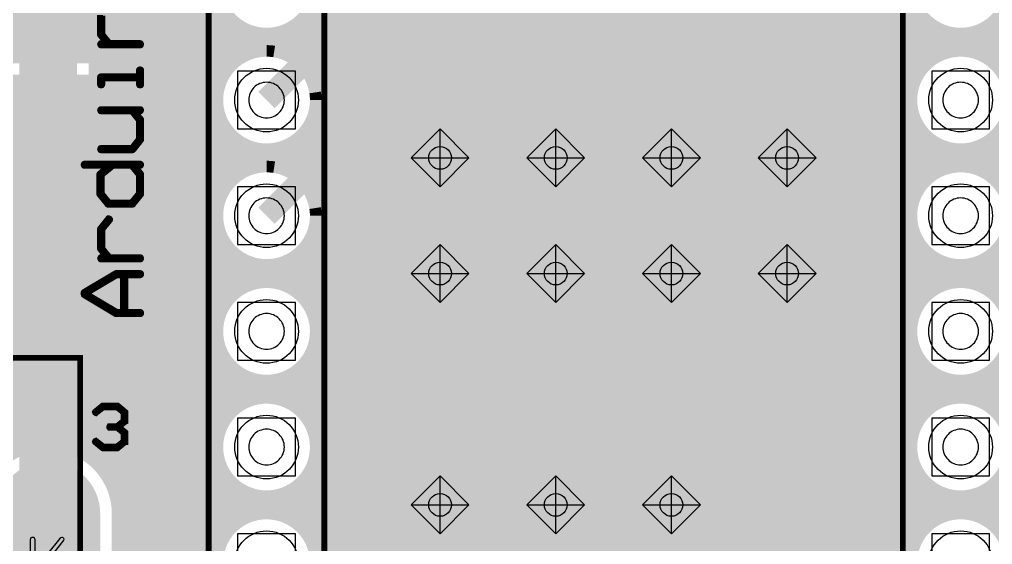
# Model space of a CAD drawing. Extents: x -5 to 108, y -42 to 54.
# Drawn here: x 8.54 to 29.91, y 14.37 to 25.9 of the extents above; entities that cross this region are included whole.
import ezdxf

# ---------------------------------------------------------------- set-up
doc = ezdxf.new("R2010")
doc.units = 0
doc.layers.get('0').update_dxf_attribs({"linetype": 'CONTINUOUS'})
for name, color, linetype in [('CMASK_GDO', 7, 'CONTINUOUS'), ('CSILK_GDO', 6, 'CONTINUOUS'), ('DRILL_GDO', 1, 'CONTINUOUS'), ('LAYER1_GDO', 4, 'CONTINUOUS'), ('LAYER2_GDO', 3, 'CONTINUOUS'), ('SMASK_GDO', 5, 'CONTINUOUS')]:
    doc.layers.add(name, color=color, linetype=linetype)

# ---------------------------------------------------------------- blocks, each defined once
blk = doc.blocks.new('OBLONG_3')
at = {"const_width": 2.286}
blk.add_lwpolyline([(0, 1.0795), (0, -1.0795)], dxfattribs=at)
at = {"const_width": 1.143}
for points in [[(-0.5715, 1.0795, 1), (0.5715, 1.0795, 1)], [(-0.5715, -1.0795, 1), (0.5715, -1.0795, 1)]]:
    blk.add_lwpolyline(points, format="xyb", close=True, dxfattribs=at)
blk = doc.blocks.new('ROUND_5')
blk.add_circle((0, 0), 0.699)
blk = doc.blocks.new('ROUND_15')
blk.add_circle((0, 0), 0.25)

msp = doc.modelspace()

# ---------------------------------------------------------------- linework, layer by layer
at = {"layer": 'CSILK_GDO', "const_width": 0.127}
for points in [[(12.7, 2.54), (30.48, 2.54), (30.48, 45.72), (12.7, 45.72), (12.7, 2.54)], [(12.7, 5.08), (15.24, 5.08), (15.24, 43.18), (12.7, 43.18), (12.7, 5.08)], [(27.94, 5.08), (30.48, 5.08), (30.48, 43.18), (27.94, 43.18), (27.94, 5.08)], [(10.3124, 25.9969), (10.3124, 25.56764), (10.31494, 25.56256), (10.31494, 25.56002), (10.31748, 25.55494), (10.45464, 25.38222), (10.3378, 25.38222), (10.32764, 25.37968), (10.32256, 25.3746), (10.31748, 25.36444), (10.31494, 25.35428), (10.31748, 25.34666), (10.32256, 25.3365), (10.32764, 25.33142), (10.3378, 25.32888), (11.19378, 25.32888), (11.20394, 25.33142), (11.20902, 25.3365), (11.2141, 25.34666), (11.21664, 25.35428), (11.2141, 25.36444), (11.20902, 25.3746), (11.20394, 25.37968), (11.19378, 25.38222), (10.52068, 25.38222), (10.3632, 25.5778), (10.3632, 25.98674)], [(11.21918, 24.78532), (11.21664, 24.79548), (11.21156, 24.80056), (11.19378, 24.80564), (11.176, 24.80056), (11.17092, 24.79548), (11.16838, 24.78532), (11.16838, 24.65324), (10.3378, 24.65324), (10.32764, 24.6507), (10.32256, 24.64562), (10.31494, 24.638), (10.3124, 24.62784), (10.3124, 24.47036), (10.31494, 24.46274), (10.32002, 24.45512), (10.33018, 24.45258), (10.3378, 24.45004), (10.34796, 24.45258), (10.35558, 24.45512), (10.36066, 24.46274), (10.3632, 24.47036), (10.3632, 24.60498), (11.16838, 24.60498), (11.16838, 24.47036), (11.17092, 24.46274), (11.176, 24.45512), (11.18616, 24.45258), (11.19378, 24.45004), (11.20394, 24.45258), (11.21156, 24.45512), (11.21664, 24.46274), (11.21918, 24.47036), (11.21918, 24.78532)], [(11.0236, 23.0251), (11.03376, 23.02764), (11.03884, 23.03018), (11.04392, 23.03526), (11.2141, 23.25116), (11.21664, 23.25878), (11.21918, 23.26386), (11.21918, 23.69312), (11.21918, 23.6982), (11.21664, 23.70074), (11.21664, 23.70328), (11.2141, 23.70836), (11.07694, 23.88108), (11.19378, 23.88108), (11.20394, 23.88362), (11.20902, 23.8887), (11.2141, 23.89886), (11.21664, 23.90648), (11.2141, 23.91664), (11.20902, 23.92426), (11.20394, 23.92934), (11.19378, 23.93188), (10.3378, 23.93188), (10.32764, 23.92934), (10.32256, 23.92426), (10.31748, 23.91664), (10.31494, 23.90648), (10.31748, 23.89886), (10.32256, 23.8887), (10.32764, 23.88362), (10.3378, 23.88108), (11.0109, 23.88108), (11.16838, 23.68296), (11.16838, 23.27402), (11.0109, 23.07844), (10.3378, 23.07844), (10.32764, 23.0759), (10.32256, 23.07082), (10.31748, 23.06066), (10.31494, 23.0505), (10.31748, 23.04288), (10.32256, 23.03272), (10.32764, 23.02764), (10.3378, 23.0251), (11.0236, 23.0251)], [(11.2141, 22.05482), (11.21664, 22.06244), (11.21918, 22.06752), (11.21918, 22.49678), (11.21664, 22.5044), (11.21664, 22.50694), (11.2141, 22.51202), (11.07186, 22.68474), (11.19378, 22.68474), (11.20394, 22.68728), (11.20902, 22.69236), (11.2141, 22.70252), (11.2141, 22.71014), (11.2141, 22.7203), (11.20902, 22.72792), (11.20394, 22.733), (11.19378, 22.73554), (10.58164, 22.73554), (10.5791, 22.73554), (9.97458, 22.73554), (9.96442, 22.733), (9.95934, 22.72792), (9.95426, 22.7203), (9.95172, 22.71014), (9.95426, 22.70252), (9.95934, 22.69236), (9.96442, 22.68728), (9.97458, 22.68474), (10.51052, 22.68474), (10.30732, 22.5171), (10.30224, 22.51202), (10.2997, 22.5044), (10.29716, 22.49932), (10.29716, 22.49678), (10.29716, 22.06752), (10.2997, 22.06244), (10.2997, 22.0599), (10.30224, 22.05482), (10.4775, 21.83892), (10.48004, 21.83384), (10.48512, 21.8313), (10.49782, 21.82876), (11.01852, 21.82876), (11.03122, 21.8313), (11.0363, 21.83384), (11.03884, 21.83892), (11.2141, 22.05482)], [(10.51052, 21.8821), (10.3505, 22.07768), (10.3505, 22.48408), (10.59688, 22.68474), (11.00582, 22.68474), (11.16584, 22.48662), (11.16584, 22.07768), (11.00582, 21.8821), (10.51052, 21.8821)], [(11.19378, 20.62734), (11.20394, 20.62988), (11.20902, 20.63496), (11.2141, 20.64512), (11.21664, 20.65274), (11.2141, 20.6629), (11.20902, 20.67306), (11.20394, 20.67814), (11.19378, 20.68068), (10.52068, 20.68068), (10.3632, 20.87626), (10.3632, 21.2852), (10.53084, 21.49348), (10.53338, 21.5011), (10.53338, 21.51126), (10.5283, 21.51888), (10.52322, 21.5265), (10.51306, 21.53158), (10.50544, 21.53158), (10.49528, 21.53158), (10.48766, 21.52396), (10.31748, 21.3106), (10.31494, 21.30044), (10.3124, 21.29536), (10.3124, 20.8661), (10.31494, 20.86102), (10.31494, 20.85848), (10.31748, 20.8534), (10.45464, 20.68068), (10.3378, 20.68068), (10.32764, 20.67814), (10.32256, 20.67306), (10.31748, 20.6629), (10.31494, 20.65274), (10.31748, 20.64512), (10.32256, 20.63496), (10.32764, 20.62988), (10.3378, 20.62734), (10.50544, 20.62734), (10.50798, 20.62734), (10.51306, 20.62734), (11.19378, 20.62734)], [(10.6807, 19.47926), (10.81786, 19.47926), (10.81786, 20.2819), (10.6807, 20.2819), (10.00506, 19.88058), (10.6807, 19.47926)], [(9.95172, 19.86788), (9.95172, 19.89836), (9.95426, 19.90598), (9.96188, 19.91614), (9.96442, 19.91868), (10.65784, 20.33016), (10.66546, 20.3327), (10.668, 20.3327), (10.67308, 20.3327), (11.19378, 20.3327), (11.20394, 20.33016), (11.21156, 20.32508), (11.21664, 20.31492), (11.21664, 20.3073), (11.21664, 20.29714), (11.21156, 20.28952), (11.20394, 20.28444), (11.19378, 20.2819), (10.8712, 20.2819), (10.8712, 19.47926), (11.19378, 19.47926), (11.20394, 19.47672), (11.21156, 19.47164), (11.21664, 19.46148), (11.21664, 19.45132), (11.21664, 19.44116), (11.21156, 19.43354), (11.20394, 19.42846), (11.19378, 19.42592), (10.67308, 19.42592), (10.668, 19.42592), (10.66546, 19.42592), (10.65784, 19.42846), (9.96442, 19.84502), (9.9568, 19.8501), (9.95426, 19.86026), (9.95172, 19.86788)], [(-4.52374, 9.46912), (9.87552, 9.46912), (9.87552, 18.47088), (-4.52374, 18.47088), (-4.52374, 9.46912), (-1.02616, 9.46912), (-1.02616, 18.47088), (-4.52374, 18.47088), (-4.52374, 9.46912)], [(10.36574, 16.4846), (10.20572, 16.61668), (10.20318, 16.61922), (10.20064, 16.62684), (10.20572, 16.637), (10.21588, 16.64716), (10.2235, 16.6497), (10.22858, 16.64462), (10.38352, 16.5227), (10.68578, 16.5227), (10.8331, 16.63954), (10.8331, 16.81226), (10.68832, 16.93418), (10.53084, 16.93418), (10.52322, 16.93418), (10.52068, 16.93926), (10.5156, 16.94434), (10.5156, 16.95196), (10.5156, 16.95704), (10.52068, 16.96466), (10.52322, 16.96974), (10.53084, 16.96974), (10.68832, 16.96974), (10.8331, 17.08912), (10.8331, 17.26438), (10.68578, 17.38122), (10.38352, 17.38122), (10.22858, 17.2593), (10.2235, 17.25422), (10.21588, 17.25676), (10.20572, 17.26438), (10.20064, 17.27708), (10.20318, 17.28216), (10.20572, 17.28724), (10.36574, 17.41932), (10.37082, 17.41932), (10.3759, 17.42186), (10.6934, 17.42186), (10.69594, 17.41932), (10.69848, 17.41932), (10.70356, 17.41932), (10.86104, 17.28724), (10.86612, 17.2847), (10.86866, 17.28216), (10.86866, 17.27454), (10.86866, 17.0815), (10.86866, 17.07896), (10.86866, 17.07134), (10.86866, 17.06626), (10.86358, 17.06372), (10.72388, 16.95196), (10.86358, 16.8402), (10.86612, 16.83512), (10.86866, 16.83258), (10.86866, 16.82496), (10.86866, 16.82242), (10.86866, 16.62938), (10.86866, 16.62176), (10.86866, 16.61668), (10.86358, 16.61668), (10.70356, 16.4846), (10.70102, 16.4846), (10.69848, 16.4846), (10.69594, 16.48206), (10.6934, 16.48206), (10.3759, 16.48206), (10.37082, 16.4846), (10.36574, 16.4846)]]:
    msp.add_lwpolyline(points, dxfattribs=at)
at = {"layer": 'DRILL_GDO'}
for points in [[(13.335, 23.495), (14.605, 23.495), (14.605, 24.765), (13.335, 24.765), (13.335, 23.495)], [(28.575, 23.495), (29.845, 23.495), (29.845, 24.765), (28.575, 24.765), (28.575, 23.495)], [(17.78, 22.225), (18.415, 22.86), (17.78, 23.495), (17.145, 22.86), (17.78, 22.225)], [(17.78, 22.225), (17.78, 23.495)], [(20.32, 22.225), (20.955, 22.86), (20.32, 23.495), (19.685, 22.86), (20.32, 22.225)], [(20.32, 22.225), (20.32, 23.495)], [(22.86, 22.225), (23.495, 22.86), (22.86, 23.495), (22.225, 22.86), (22.86, 22.225)], [(22.86, 22.225), (22.86, 23.495)], [(25.4, 22.225), (26.035, 22.86), (25.4, 23.495), (24.765, 22.86), (25.4, 22.225)], [(25.4, 22.225), (25.4, 23.495)], [(17.145, 22.86), (18.415, 22.86)], [(19.685, 22.86), (20.955, 22.86)], [(22.225, 22.86), (23.495, 22.86)], [(24.765, 22.86), (26.035, 22.86)], [(13.335, 20.955), (14.605, 20.955), (14.605, 22.225), (13.335, 22.225), (13.335, 20.955)], [(28.575, 20.955), (29.845, 20.955), (29.845, 22.225), (28.575, 22.225), (28.575, 20.955)], [(17.78, 19.685), (18.415, 20.32), (17.78, 20.955), (17.145, 20.32), (17.78, 19.685)], [(17.78, 19.685), (17.78, 20.955)], [(20.32, 19.685), (20.955, 20.32), (20.32, 20.955), (19.685, 20.32), (20.32, 19.685)], [(20.32, 19.685), (20.32, 20.955)], [(22.86, 19.685), (23.495, 20.32), (22.86, 20.955), (22.225, 20.32), (22.86, 19.685)], [(22.86, 19.685), (22.86, 20.955)], [(25.4, 19.685), (26.035, 20.32), (25.4, 20.955), (24.765, 20.32), (25.4, 19.685)], [(25.4, 19.685), (25.4, 20.955)], [(17.145, 20.32), (18.415, 20.32)], [(19.685, 20.32), (20.955, 20.32)], [(22.225, 20.32), (23.495, 20.32)], [(24.765, 20.32), (26.035, 20.32)], [(13.335, 18.415), (14.605, 18.415), (14.605, 19.685), (13.335, 19.685), (13.335, 18.415)], [(28.575, 18.415), (29.845, 18.415), (29.845, 19.685), (28.575, 19.685), (28.575, 18.415)], [(13.335, 15.875), (14.605, 15.875), (14.605, 17.145), (13.335, 17.145), (13.335, 15.875)], [(28.575, 15.875), (29.845, 15.875), (29.845, 17.145), (28.575, 17.145), (28.575, 15.875)], [(17.78, 14.605), (18.415, 15.24), (17.78, 15.875), (17.145, 15.24), (17.78, 14.605)], [(17.78, 14.605), (17.78, 15.875)], [(20.32, 14.605), (20.955, 15.24), (20.32, 15.875), (19.685, 15.24), (20.32, 14.605)], [(20.32, 14.605), (20.32, 15.875)], [(22.86, 14.605), (23.495, 15.24), (22.86, 15.875), (22.225, 15.24), (22.86, 14.605)], [(22.86, 14.605), (22.86, 15.875)], [(17.145, 15.24), (18.415, 15.24)], [(19.685, 15.24), (20.955, 15.24)], [(22.225, 15.24), (23.495, 15.24)], [(13.335, 13.335), (14.605, 13.335), (14.605, 14.605), (13.335, 14.605), (13.335, 13.335)], [(28.575, 13.335), (29.845, 13.335), (29.845, 14.605), (28.575, 14.605), (28.575, 13.335)], [(9.15416, 13.99794), (9.50722, 14.44244), (9.51992, 14.46276), (9.525, 14.48562), (9.51992, 14.50086), (9.50722, 14.51356), (9.48944, 14.52372), (9.47166, 14.52372), (9.45134, 14.5161), (9.43356, 14.49832), (8.89, 13.82522), (8.89, 14.47292), (8.88492, 14.49324), (8.87222, 14.51102), (8.85444, 14.52118), (8.83666, 14.52372), (8.8138, 14.52118), (8.79602, 14.51356), (8.78586, 14.49578), (8.78078, 14.47292)], [(8.78078, 14.47292), (8.78078, 13.22578)]]:
    msp.add_lwpolyline(points, dxfattribs=at)
for points in [[(13.97, 24.52116, 0.4142136), (13.57884, 24.13)], [(14.36116, 24.13, 0.4142136), (13.97, 24.52116)], [(29.21, 24.52116, 0.4142136), (28.81884, 24.13)], [(29.60116, 24.13, 0.4142136), (29.21, 24.52116)], [(13.57884, 24.13, 0.4142136), (13.97, 23.73884)], [(13.97, 23.73884, 0.4142136), (14.36116, 24.13)], [(28.81884, 24.13, 0.4142136), (29.21, 23.73884)], [(29.21, 23.73884, 0.4142136), (29.60116, 24.13)], [(13.97, 21.98116, 0.4142136), (13.57884, 21.59)], [(14.36116, 21.59, 0.4142136), (13.97, 21.98116)], [(29.21, 21.98116, 0.4142136), (28.81884, 21.59)], [(29.60116, 21.59, 0.4142136), (29.21, 21.98116)], [(13.57884, 21.59, 0.4142136), (13.97, 21.19884)], [(13.97, 21.19884, 0.4142136), (14.36116, 21.59)], [(28.81884, 21.59, 0.4142136), (29.21, 21.19884)], [(29.21, 21.19884, 0.4142136), (29.60116, 21.59)], [(13.97, 19.44116, 0.4142136), (13.57884, 19.05)], [(14.36116, 19.05, 0.4142136), (13.97, 19.44116)], [(29.21, 19.44116, 0.4142136), (28.81884, 19.05)], [(29.60116, 19.05, 0.4142136), (29.21, 19.44116)], [(13.57884, 19.05, 0.4142136), (13.97, 18.65884)], [(13.97, 18.65884, 0.4142136), (14.36116, 19.05)], [(28.81884, 19.05, 0.4142136), (29.21, 18.65884)], [(29.21, 18.65884, 0.4142136), (29.60116, 19.05)], [(13.97, 16.90116, 0.4142136), (13.57884, 16.51)], [(14.36116, 16.51, 0.4142136), (13.97, 16.90116)], [(29.21, 16.90116, 0.4142136), (28.81884, 16.51)], [(29.60116, 16.51, 0.4142136), (29.21, 16.90116)], [(13.57884, 16.51, 0.4142136), (13.97, 16.11884)], [(13.97, 16.11884, 0.4142136), (14.36116, 16.51)], [(28.81884, 16.51, 0.4142136), (29.21, 16.11884)], [(29.21, 16.11884, 0.4142136), (29.60116, 16.51)]]:
    msp.add_lwpolyline(points, format="xyb", dxfattribs=at)
at = {"layer": 'LAYER1_GDO'}
for points, const_width in [([(14.19352, 25.18664), (27.94762, 38.94074)], 0.254), ([(28.04668, 38.71722), (14.43482, 25.10282)], 0.254), ([(14.63548, 24.9809), (28.17876, 38.52418)], 0.254), ([(28.33878, 38.36162), (14.79804, 24.82088)], 0.254), ([(14.92758, 24.62784), (28.52674, 38.22446)], 0.254), ([(28.74518, 38.12032), (15.01648, 24.39162)], 0.254), ([(15.0495, 24.10206), (28.22956, 37.28212)], 0.254), ([(28.1305, 36.86048), (14.95044, 23.68042)], 0.254), ([(14.23162, 22.63648), (28.16352, 36.56838)], 0.254), ([(28.25242, 36.3347), (14.4653, 22.54758)], 0.254), ([(14.66088, 22.42058), (28.37942, 36.13912)], 0.254), ([(28.54452, 35.9791), (14.8209, 22.25548)], 0.254), ([(14.94282, 22.05482), (28.74518, 35.85718)], 0.254), ([(28.98394, 35.77336), (15.02664, 21.81606)], 0.254), ([(15.04696, 21.51126), (28.19654, 34.66338)], 0.254), ([(28.1305, 34.27222), (14.89964, 21.0439)], 0.254), ([(14.26718, 20.08632), (28.17368, 33.99282)], 0.254), ([(28.26766, 33.76422), (14.49578, 19.99234)], 0.254), ([(14.68628, 19.85772), (28.40228, 33.57372)], 0.254), ([(28.56992, 33.42132), (14.83868, 19.69008)], 0.254), ([(14.95806, 19.48434), (28.77566, 33.30194)], 0.254), ([(29.02458, 33.22574), (15.03426, 19.23542)], 0.254), ([(15.04188, 18.92046), (28.17368, 32.05226)], 0.254), ([(28.13304, 31.68904), (14.77772, 18.33372)], 0.254), ([(36.40328, 31.55442), (29.85008, 24.99868)], 0.254), ([(15.06728, 18.29816), (28.18384, 31.41726)], 0.254), ([(28.28544, 31.19374), (15.38986, 18.29816)], 0.254), ([(30.01772, 24.84628), (36.449, 31.27756)], 0.254), ([(15.71244, 18.29816), (28.42514, 31.01086)], 0.254), ([(28.59786, 30.861), (16.03756, 18.29816)], 0.254), ([(16.36014, 18.29816), (28.80868, 30.74924)], 0.254), ([(29.06522, 30.68066), (16.68272, 18.29816)], 0.254), ([(34.8742, 30.6705), (29.39542, 25.19426)], 0.254), ([(29.64434, 25.11806), (35.24504, 30.71876)], 0.254), ([(17.0053, 18.29816), (28.15844, 29.4513)], 0.254), ([(9.17448, 13.97), (9.17448, 27.12466), (7.72414, 28.575), (5.08, 28.575)], 1.27), ([(28.13558, 29.10586), (17.33042, 18.29816)], 0.254), ([(17.653, 18.29816), (28.194, 28.8417)], 0.254), ([(10.19048, 25.70988), (13.081, 28.59786)], 0.254), ([(28.30322, 28.6258), (17.97558, 18.29816)], 0.254), ([(13.23086, 28.42514), (10.19048, 25.38476)], 0.254), ([(18.29816, 18.29816), (28.44546, 28.44546)], 0.254), ([(28.6258, 28.30322), (18.62328, 18.29816)], 0.254), ([(10.19048, 25.06218), (13.41374, 28.28544)], 0.254), ([(13.63472, 28.18384), (10.19048, 24.7396)], 0.254), ([(18.94586, 18.29816), (28.8417, 28.194)], 0.254), ([(29.10586, 28.13558), (19.26844, 18.29816)], 0.254), ([(10.19048, 24.41448), (13.1699, 27.3939)], 0.254), ([(10.19048, 16.18488), (10.19048, 27.12466)], 0.254), ([(33.98012, 27.1907), (29.43606, 22.64664)], 0.254), ([(12.89812, 26.79954), (10.19048, 24.0919)], 0.254), ([(19.59356, 18.29816), (28.14574, 26.85288)], 0.254), ([(29.67482, 22.56282), (33.84804, 26.73604)], 0.254), ([(10.19048, 23.76932), (12.90574, 26.48458)], 0.254), ([(28.14066, 26.52522), (19.91614, 18.29816)], 0.254), ([(33.8709, 26.43632), (29.87548, 22.4409)], 0.254), ([(36.42106, 26.39822), (29.90088, 19.87804)], 0.254), ([(12.98194, 26.23566), (10.19048, 23.44674)], 0.254), ([(20.23872, 18.29816), (28.20924, 26.26868)], 0.254), ([(10.19048, 23.12162), (13.09878, 26.03246)], 0.254), ([(28.321, 26.05786), (20.5613, 18.29816)], 0.254), ([(13.25372, 25.86228), (10.19048, 22.79904)], 0.254), ([(10.19048, 22.47646), (13.44168, 25.72766)], 0.254), ([(20.88642, 18.29816), (28.47086, 25.88514)], 0.254), ([(28.65374, 25.74544), (21.209, 18.29816)], 0.254), ([(13.67028, 25.63368), (10.19048, 22.15388)], 0.254), ([(13.42136, 25.05964), (13.95222, 25.5905)], 0.254), ([(14.34084, 25.65654), (13.89126, 25.20696)], 0.254), ([(21.53158, 18.29816), (28.87726, 25.64384)], 0.254), ([(29.14904, 25.59304), (28.49372, 24.93772)], 0.254), ([(29.08046, 25.20188), (29.51226, 25.63368)], 0.254), ([(34.96564, 25.5905), (29.47162, 20.09648)], 0.254), ([(29.70784, 20.00758), (35.39744, 25.69972)], 0.254), ([(10.19048, 21.82876), (13.04036, 24.67864)], 0.254), ([(28.40228, 24.84628), (21.8567, 18.29816)], 0.254), ([(22.17928, 18.29816), (28.13812, 24.25954)], 0.254), ([(12.89304, 24.20874), (10.19048, 21.50618)], 0.254), ([(10.19048, 21.1836), (12.91336, 23.90648)], 0.254), ([(28.14574, 23.94458), (22.50186, 18.29816)], 0.254), ([(12.99718, 23.66518), (10.19048, 20.85848)], 0.254), ([(22.82444, 18.29816), (28.22194, 23.69566)], 0.254), ([(10.19048, 20.5359), (13.1191, 23.46452)], 0.254), ([(28.34132, 23.48992), (23.14956, 18.29816)], 0.254), ([(13.27912, 23.30196), (10.19048, 20.21332)], 0.254), ([(10.19048, 19.89074), (13.47216, 23.17242)], 0.254), ([(23.47214, 18.29816), (28.49372, 23.32228)], 0.254), ([(28.68422, 23.18766), (23.79472, 18.29816)], 0.254), ([(13.70838, 23.08352), (10.19048, 19.56562)], 0.254), ([(13.51788, 22.57044), (13.99794, 23.0505)], 0.254), ([(14.41958, 23.14956), (13.93952, 22.6695)], 0.254), ([(24.11984, 18.29816), (28.91282, 23.09368)], 0.254), ([(29.19222, 23.0505), (28.6639, 22.51964)], 0.254), ([(29.13126, 22.66696), (29.58338, 23.11654)], 0.254), ([(28.28036, 22.1361), (24.44242, 18.29816)], 0.254), ([(10.19048, 19.24304), (12.98956, 22.04212)], 0.254), ([(24.765, 18.29816), (28.13304, 21.66874)], 0.254), ([(12.8905, 21.62048), (10.19048, 18.92046)], 0.254), ([(10.19048, 18.59534), (12.92352, 21.32838)], 0.254), ([(28.15336, 21.36394), (25.08758, 18.29816)], 0.254), ([(13.01242, 21.0947), (10.19048, 18.27276)], 0.254), ([(25.4127, 18.29816), (28.23718, 21.12518)], 0.254), ([(10.19048, 17.95018), (13.13942, 20.89912)], 0.254), ([(28.3591, 20.92452), (25.73528, 18.29816)], 0.254), ([(13.30452, 20.7391), (10.19048, 17.6276)], 0.254), ([(10.19048, 17.30248), (13.50518, 20.61718)], 0.254), ([(14.5161, 20.66036), (13.98778, 20.1295)], 0.254), ([(26.05786, 18.29816), (28.51912, 20.75942)], 0.254), ([(28.7147, 20.63242), (26.38044, 18.29816)], 0.254), ([(29.18206, 20.1295), (29.66212, 20.60956)], 0.254), ([(13.74394, 20.53336), (10.19048, 16.9799)], 0.254), ([(13.59662, 20.06346), (14.04874, 20.51304)], 0.254), ([(26.70556, 18.29816), (28.94838, 20.54352)], 0.254), ([(29.24048, 20.5105), (28.76042, 20.03044)], 0.254), ([(10.19048, 16.65732), (12.95654, 19.42338)], 0.254), ([(28.22956, 19.49958), (27.02814, 18.29816)], 0.254), ([(12.8905, 19.03222), (10.19048, 16.33474)], 0.254), ([(27.35072, 18.29816), (28.1305, 19.07794)], 0.254), ([(12.39266, 18.2118), (12.93368, 18.75282)], 0.254), ([(28.16352, 18.78838), (27.67584, 18.29816)], 0.254), ([(13.02766, 18.52422), (12.80414, 18.29816)], 0.254), ([(27.99842, 18.29816), (28.25242, 18.55216)], 0.254), ([(13.1953, 18.29816), (12.6873, 18.29816)], 0.254), ([(28.4353, 18.29816), (14.7447, 18.29816)], 0.254), ([(30.48, 18.29816), (29.9847, 18.29816)], 0.254), ([(12.30884, 18.14322), (11.66368, 17.49806)], 0.254), ([(36.195, 13.8557), (34.3916, 13.8557), (30.48, 17.76476), (12.6873, 17.76476), (12.04214, 17.12214), (12.04214, 10.81786), (13.97, 8.89)], 0.3048), ([(10.27938, 16.09852), (11.5951, 17.41678)], 0.254), ([(13.0302, 17.23136), (12.57554, 16.7767)], 0.254), ([(13.68298, 9.9314), (12.57554, 11.03884), (12.57554, 16.90116), (12.90574, 17.23136), (13.16736, 17.23136)], 0.254), ([(16.26362, 17.23136), (14.07414, 15.04442)], 0.254), ([(14.3383, 14.986), (16.5862, 17.23136)], 0.254), ([(16.90878, 17.23136), (14.5542, 14.87678)], 0.254), ([(14.73454, 14.73454), (17.23136, 17.23136)], 0.254), ([(14.77264, 17.23136), (28.40736, 17.23136)], 0.254), ([(14.97076, 17.23136), (14.859, 17.12214)], 0.254), ([(17.55648, 17.23136), (14.87678, 14.5542)], 0.254), ([(14.97076, 16.91132), (15.29334, 17.23136)], 0.254), ([(15.03426, 16.32712), (15.9385, 17.23136)], 0.254), ([(15.61592, 17.23136), (15.03934, 16.65478)], 0.254), ([(15.1511, 14.5034), (17.87906, 17.23136)], 0.254), ([(18.20164, 17.23136), (15.47368, 14.5034)], 0.254), ([(15.79626, 14.5034), (18.52676, 17.23136)], 0.254), ([(18.84934, 17.23136), (16.11884, 14.5034)], 0.254), ([(16.44396, 14.5034), (19.17192, 17.23136)], 0.254), ([(19.4945, 17.23136), (16.76654, 14.5034)], 0.254), ([(17.08912, 14.5034), (19.81962, 17.23136)], 0.254), ([(20.1422, 17.23136), (17.41424, 14.5034)], 0.254), ([(17.73682, 14.5034), (20.46478, 17.23136)], 0.254), ([(20.7899, 17.23136), (18.0594, 14.5034)], 0.254), ([(18.38198, 14.5034), (21.11248, 17.23136)], 0.254), ([(21.43506, 17.23136), (18.7071, 14.5034)], 0.254), ([(19.02968, 14.5034), (21.75764, 17.23136)], 0.254), ([(22.08276, 17.23136), (19.35226, 14.5034)], 0.254), ([(19.67484, 14.5034), (22.40534, 17.23136)], 0.254), ([(22.72792, 17.23136), (19.99996, 14.5034)], 0.254), ([(20.32254, 14.5034), (23.05304, 17.23136)], 0.254), ([(23.37562, 17.23136), (20.64512, 14.5034)], 0.254), ([(20.97024, 14.5034), (23.6982, 17.23136)], 0.254), ([(24.02078, 17.23136), (21.29282, 14.5034)], 0.254), ([(21.6154, 14.5034), (24.3459, 17.23136)], 0.254), ([(24.66848, 17.23136), (21.93798, 14.5034)], 0.254), ([(22.2631, 14.5034), (24.99106, 17.23136)], 0.254), ([(25.31364, 17.23136), (22.58568, 14.5034)], 0.254), ([(22.90826, 14.5034), (25.63876, 17.23136)], 0.254), ([(25.96134, 17.23136), (23.23338, 14.5034)], 0.254), ([(23.55596, 14.5034), (26.28392, 17.23136)], 0.254), ([(26.60904, 17.23136), (23.87854, 14.5034)], 0.254), ([(25.4635, 15.76578), (26.93162, 17.23136)], 0.254), ([(27.2542, 17.23136), (25.78862, 15.76832)], 0.254), ([(26.11374, 15.76832), (27.57678, 17.23136)], 0.254), ([(27.9019, 17.23136), (26.43632, 15.76832)], 0.254), ([(26.7589, 15.76832), (28.22448, 17.23136)], 0.254), ([(11.50874, 17.00276), (10.42416, 15.92072)], 0.254), ([(11.50874, 17.12214), (11.50874, 10.81786)], 0.254), ([(12.57554, 16.45412), (12.93368, 16.81226)], 0.254), ([(28.19654, 16.88084), (27.08148, 15.76832)], 0.254), ([(10.54608, 15.71752), (11.50874, 16.68018)], 0.254), ([(11.50874, 16.3576), (10.63498, 15.48384)], 0.254), ([(12.89304, 16.44904), (12.57554, 16.13154)], 0.254), ([(27.4066, 15.76832), (28.1305, 16.49222)], 0.254), ([(12.57554, 15.80642), (12.94384, 16.17726)], 0.254), ([(28.17368, 16.21028), (27.72918, 15.76832)], 0.254), ([(10.69086, 15.21714), (11.50874, 16.03248)], 0.254), ([(13.04544, 15.95374), (12.57554, 15.48384)], 0.254), ([(28.05176, 15.76832), (28.26766, 15.98168)], 0.254), ([(11.50874, 15.7099), (10.69848, 14.90218)], 0.254), ([(12.57554, 15.16126), (13.18514, 15.77086)], 0.254), ([(28.42768, 15.76832), (25.5143, 15.76832)], 0.254), ([(13.35786, 15.621), (12.57554, 14.83868)], 0.254), ([(12.57554, 14.51356), (13.56868, 15.50924)], 0.254), ([(25.13584, 15.61084), (24.0284, 14.5034), (14.90726, 14.5034)], 0.254), ([(10.69848, 14.5796), (11.50874, 15.38732)], 0.254), ([(13.82522, 15.44066), (12.57554, 14.19098)], 0.254), ([(13.7287, 15.02156), (14.15288, 15.44574)], 0.254), ([(13.97, 13.97), (24.24938, 13.97), (25.5143, 15.23492), (31.10738, 15.23492), (32.98444, 13.35532), (33.655, 13.35532)], 0.3048), ([(11.50874, 15.06474), (10.69848, 14.25448)], 0.254), ([(10.69848, 12.8905), (10.69848, 15.0495)], 0.254), ([(10.69848, 13.9319), (11.50874, 14.73962)], 0.254), ([(26.01468, 14.70152), (23.2791, 11.9634)], 0.254), ([(23.60168, 11.9634), (26.3398, 14.70152)], 0.254), ([(24.6253, 13.59408), (25.73274, 14.70152), (28.41498, 14.70152)], 0.254), ([(26.66238, 14.70152), (25.273, 13.31214)], 0.254), ([(25.67432, 13.38834), (26.98496, 14.70152)], 0.254), ([(27.31008, 14.70152), (25.9969, 13.38834)], 0.254), ([(26.31948, 13.38834), (27.63266, 14.70152)], 0.254), ([(27.95524, 14.70152), (26.64206, 13.38834)], 0.254), ([(26.96718, 13.38834), (28.27782, 14.70152)], 0.254), ([(11.50874, 14.41704), (10.69848, 13.60932)], 0.254), ([(28.17368, 14.27226), (27.28976, 13.38834)], 0.254)]:
    msp.add_lwpolyline(points, dxfattribs=dict(at, const_width=const_width))
at = {"layer": 'LAYER1_GDO', "const_width": 0.254}
for points in [[(12.8905, 26.67, 0.4142136), (13.97, 25.5905)], [(13.97, 25.5905, 0.4142136), (15.0495, 26.67)], [(28.1305, 26.67, 0.4142136), (29.21, 25.5905)], [(29.21, 25.5905, 0.4142136), (30.2895, 26.67)], [(13.97, 25.2095, 0.4142136), (12.8905, 24.13)], [(15.0495, 24.13, 0.4142136), (13.97, 25.2095)], [(29.21, 25.2095, 0.4142136), (28.1305, 24.13)], [(30.2895, 24.13, 0.4142136), (29.21, 25.2095)], [(12.8905, 24.13, 0.4142136), (13.97, 23.0505)], [(13.97, 23.0505, 0.4142136), (15.0495, 24.13)], [(28.1305, 24.13, 0.4142136), (29.21, 23.0505)], [(29.21, 23.0505, 0.4142136), (30.2895, 24.13)], [(13.97, 22.6695, 0.4142136), (12.8905, 21.59)], [(15.0495, 21.59, 0.4142136), (13.97, 22.6695)], [(29.21, 22.6695, 0.4142136), (28.1305, 21.59)], [(30.2895, 21.59, 0.4142136), (29.21, 22.6695)], [(12.8905, 21.59, 0.4142136), (13.97, 20.5105)], [(13.97, 20.5105, 0.4142136), (15.0495, 21.59)], [(28.1305, 21.59, 0.4142136), (29.21, 20.5105)], [(29.21, 20.5105, 0.4142136), (30.2895, 21.59)], [(13.97, 20.1295, 0.4142136), (12.8905, 19.05)], [(15.0495, 19.05, 0.4142136), (13.97, 20.1295)], [(29.21, 20.1295, 0.4142136), (28.1305, 19.05)], [(30.2895, 19.05, 0.4142136), (29.21, 20.1295)], [(12.8905, 19.05, 0.1950235), (13.19533, 18.29819)], [(14.7447, 18.29816, 0.1950237), (15.04955, 19.05)], [(28.1305, 19.05, 0.1950235), (28.43533, 18.29819)], [(29.9847, 18.29816, 0.1950237), (30.28955, 19.05)], [(12.6873, 18.29816, 0.1989131), (12.31013, 18.14193)], [(11.66368, 17.49806, 0.1980375), (11.50871, 17.12214)], [(13.16736, 17.23136, 0.1851004), (12.89084, 16.51)], [(15.0495, 16.51, 0.1851003), (14.77289, 17.23158)], [(28.40736, 17.23136, 0.1851004), (28.13084, 16.51)], [(12.8905, 16.51, 0.4142136), (13.97, 15.4305)], [(13.97, 15.4305, 0.4142136), (15.0495, 16.51)], [(28.1305, 16.51, 0.1919927), (28.4266, 15.7673)], [(10.69848, 15.0495, 0.2133597), (10.19075, 16.18518)], [(25.5143, 15.76832, 0.1997883), (25.13586, 15.61082)], [(13.97, 15.0495, 0.4142136), (12.8905, 13.97)], [(14.90726, 14.5034, 0.2696128), (13.97, 15.0495)], [(28.41498, 14.70152, 0.1881297), (28.12964, 13.97)]]:
    msp.add_lwpolyline(points, format="xyb", dxfattribs=at)
at = {"layer": 'LAYER2_GDO'}
for points, const_width in [([(5.08, 25.57526), (10.16, 25.57526), (10.16, 44.46016), (30.77972, 44.46016), (32.39008, 42.85234), (32.39008, 40.3606), (34.00552, 38.74262), (36.67506, 38.74262), (37.465, 37.95268), (37.465, 36.83)], 1.27), ([(11.176, 25.57526), (11.176, 43.44416), (30.35808, 43.44416), (31.37408, 42.4307), (31.37408, 40.3606)], 0.254), ([(34.925, 31.75), (33.655, 30.48), (20.32, 30.48), (13.97, 24.13)], 0.508), ([(19.87042, 30.92958), (14.13764, 25.1968)], 0.254), ([(21.11502, 29.845), (14.95044, 23.68042)], 0.254), ([(15.0368, 24.29764), (20.58416, 29.845), (28.33624, 29.845)], 0.254), ([(15.0495, 24.10206), (20.79244, 29.845)], 0.254), ([(17.60474, 26.0096), (21.44014, 29.845)], 0.254), ([(13.63472, 28.18384), (11.176, 25.72512)], 0.254), ([(11.15822, 25.38222), (13.1699, 27.3939)], 0.254), ([(12.89812, 26.79954), (2.90576, 16.80718)], 0.254), ([(13.97, 21.59), (17.78, 25.4), (33.655, 25.4), (34.925, 26.67)], 0.508), ([(3.24866, 16.82496), (12.90574, 26.48458)], 0.254), ([(36.42106, 26.39822), (29.90088, 19.87804)], 0.254), ([(12.98194, 26.23566), (3.53568, 16.7894)], 0.254), ([(38.77056, 26.162), (29.92628, 17.31772)], 0.254), ([(3.78714, 16.71828), (13.09878, 26.03246)], 0.254), ([(13.25372, 25.86228), (4.01066, 16.61922)], 0.254), ([(4.21132, 16.49476), (13.44168, 25.72766)], 0.254), ([(17.33042, 25.84958), (14.13764, 22.6568)], 0.254), ([(29.73832, 17.45234), (38.04412, 25.75814)], 0.254), ([(13.67028, 25.63368), (4.38912, 16.34998)], 0.254), ([(13.42136, 25.05964), (13.95222, 25.5905)], 0.254), ([(14.34084, 25.65654), (13.89126, 25.20696)], 0.254), ([(34.96564, 25.5905), (29.47162, 20.09648)], 0.254), ([(37.55644, 25.59558), (29.50972, 17.54632)], 0.254), ([(29.70784, 20.00758), (35.39744, 25.69972)], 0.254), ([(40.77716, 25.58288), (29.94914, 14.75486)], 0.254), ([(39.8907, 25.34158), (29.54528, 14.99616)], 0.254), ([(29.76626, 14.89456), (40.22598, 25.35428)], 0.254), ([(30.0101, 15.7861), (39.61892, 25.39492)], 0.254), ([(4.54406, 16.18234), (13.04036, 24.67864)], 0.254), ([(23.79472, 24.765), (14.07414, 15.04442)], 0.254), ([(26.38044, 24.765), (14.11478, 12.49934)], 0.254), ([(14.26718, 20.08632), (18.94586, 24.765)], 0.254), ([(14.30274, 17.53616), (21.53158, 24.765)], 0.254), ([(14.3383, 14.986), (24.1173, 24.765)], 0.254), ([(14.37132, 12.43076), (26.70556, 24.765)], 0.254), ([(19.26844, 24.765), (14.49578, 19.99234)], 0.254), ([(21.85416, 24.765), (14.52626, 17.43456)], 0.254), ([(24.44242, 24.765), (14.5542, 14.87678)], 0.254), ([(27.02814, 24.765), (14.58214, 12.319)], 0.254), ([(14.68628, 19.85772), (19.59356, 24.765)], 0.254), ([(14.70914, 17.29486), (22.17928, 24.765)], 0.254), ([(14.73454, 14.73454), (24.765, 24.765)], 0.254), ([(14.75486, 12.16914), (27.35072, 24.765)], 0.254), ([(21.209, 24.765), (14.77772, 18.33372)], 0.254), ([(19.91614, 24.765), (14.83868, 19.69008)], 0.254), ([(22.50186, 24.765), (14.859, 17.12214)], 0.254), ([(25.08758, 24.765), (14.87678, 14.5542)], 0.254), ([(27.67584, 24.765), (14.89456, 11.98626)], 0.254), ([(18.62328, 24.765), (14.89964, 21.0439)], 0.254), ([(14.95806, 19.48434), (20.23872, 24.765)], 0.254), ([(14.97076, 16.91132), (22.82444, 24.765)], 0.254), ([(14.986, 14.3383), (25.4127, 24.765)], 0.254), ([(14.99616, 11.76274), (27.99842, 24.765)], 0.254), ([(15.02156, 13.7287), (26.05786, 24.765)], 0.254), ([(15.03426, 16.32712), (23.47214, 24.765)], 0.254), ([(20.5613, 24.765), (15.03426, 19.23542)], 0.254), ([(15.0368, 21.75764), (18.04416, 24.765), (28.33624, 24.765)], 0.254), ([(23.14956, 24.765), (15.03934, 16.65478)], 0.254), ([(15.04188, 18.92046), (20.88642, 24.765)], 0.254), ([(25.73528, 24.765), (15.04442, 14.07414)], 0.254), ([(15.04696, 21.51126), (18.29816, 24.765)], 0.254), ([(28.321, 24.765), (15.04696, 11.49096)], 0.254), ([(31.55442, 24.765), (29.43606, 22.64664)], 0.254), ([(29.67482, 22.56282), (31.877, 24.765)], 0.254), ([(32.19958, 24.765), (29.87548, 22.4409)], 0.254), ([(0.762, 15.6337), (9.68756, 24.55926)], 0.254), ([(0.762, 16.27886), (9.03986, 24.55926)], 0.254), ([(8.71728, 24.55926), (0.762, 16.60398)], 0.254), ([(9.36498, 24.55926), (0.762, 15.95628)], 0.254), ([(10.01014, 24.55926), (0.762, 15.31112)], 0.254), ([(2.44602, 16.67256), (10.35304, 24.57704)], 0.254), ([(5.9436, 24.55926), (10.16, 24.55926)], 0.254), ([(15.00632, 11.12774), (28.13812, 24.25954)], 0.254), ([(12.89304, 24.20874), (4.68122, 15.99438)], 0.254), ([(4.79298, 15.7861), (12.91336, 23.90648)], 0.254), ([(28.14574, 23.94458), (14.15542, 9.95426)], 0.254), ([(12.99718, 23.66518), (4.88188, 15.54988)], 0.254), ([(14.40434, 9.87806), (28.22194, 23.69566)], 0.254), ([(4.93776, 15.28318), (13.1191, 23.46452)], 0.254), ([(28.34132, 23.48992), (14.61008, 9.75868)], 0.254), ([(13.27912, 23.30196), (4.953, 14.97584)], 0.254), ([(4.953, 14.65072), (13.47216, 23.17242)], 0.254), ([(14.77772, 9.60628), (28.49372, 23.32228)], 0.254), ([(28.68422, 23.18766), (14.91234, 9.41578)], 0.254), ([(13.70838, 23.08352), (4.953, 14.32814)], 0.254), ([(13.51788, 22.57044), (13.99794, 23.0505)], 0.254), ([(14.41958, 23.14956), (13.93952, 22.6695)], 0.254), ([(15.00632, 9.18718), (28.91282, 23.09368)], 0.254), ([(29.19222, 23.0505), (28.6639, 22.51964)], 0.254), ([(29.13126, 22.66696), (29.58338, 23.11654)], 0.254), ([(28.28036, 22.1361), (15.0495, 8.90778)], 0.254), ([(4.953, 14.00556), (12.98956, 22.04212)], 0.254), ([(14.98346, 8.51662), (28.13304, 21.66874)], 0.254), ([(12.8905, 21.62048), (4.953, 13.68298)], 0.254), ([(4.953, 13.35786), (12.92352, 21.32838)], 0.254), ([(28.15336, 21.36394), (14.19606, 7.40664)], 0.254), ([(13.01242, 21.0947), (4.953, 13.03528)], 0.254), ([(14.43482, 7.32282), (28.23718, 21.12518)], 0.254), ([(8.75538, 16.51508), (13.13942, 20.89912)], 0.254), ([(28.3591, 20.92452), (14.63548, 7.2009)], 0.254), ([(13.30452, 20.7391), (9.13638, 16.5735)], 0.254), ([(9.43864, 16.55064), (13.50518, 20.61718)], 0.254), ([(14.5161, 20.66036), (13.98778, 20.1295)], 0.254), ([(14.80058, 7.04088), (28.51912, 20.75942)], 0.254), ([(28.7147, 20.63242), (14.92758, 6.8453)], 0.254), ([(29.18206, 20.1295), (29.66212, 20.60956)], 0.254), ([(13.74394, 20.53336), (9.69264, 16.48206)], 0.254), ([(13.59662, 20.06346), (14.04874, 20.51304)], 0.254), ([(15.01648, 6.61162), (28.94838, 20.54352)], 0.254), ([(29.24048, 20.5105), (28.76042, 20.03044)], 0.254), ([(9.91616, 16.38046), (12.95654, 19.42338)], 0.254), ([(28.22956, 19.49958), (15.0495, 6.31952)], 0.254), ([(12.8905, 19.03222), (10.1092, 16.25346)], 0.254), ([(14.95044, 5.89788), (28.1305, 19.07794)], 0.254), ([(28.16352, 18.78838), (10.13714, 0.762)], 0.254), ([(10.27938, 16.09852), (12.93368, 18.75282)], 0.254), ([(13.02766, 18.52422), (10.42416, 15.92072)], 0.254), ([(10.45972, 0.762), (28.25242, 18.55216)], 0.254), ([(10.54608, 15.71752), (13.16228, 18.33372)], 0.254), ([(28.38196, 18.35912), (10.78484, 0.762)], 0.254), ([(13.32992, 18.18132), (10.63498, 15.48384)], 0.254), ([(10.69086, 15.21714), (13.53566, 18.06194)], 0.254), ([(11.10742, 0.762), (28.54452, 18.1991)], 0.254), ([(28.74518, 18.07718), (11.43, 0.762)], 0.254), ([(14.68628, 18.24228), (14.03096, 17.58696)], 0.254), ([(29.22778, 17.5895), (29.75864, 18.12036)], 0.254), ([(13.78458, 17.98574), (10.69848, 14.90218)], 0.254), ([(11.75258, 0.762), (28.98648, 17.99336)], 0.254), ([(13.66774, 17.54632), (14.09954, 17.97812)], 0.254), ([(29.28874, 17.97304), (28.83916, 17.52346)], 0.254), ([(10.69848, 14.5796), (12.93368, 16.81226)], 0.254), ([(28.19654, 16.88084), (12.0777, 0.762)], 0.254), ([(12.89304, 16.44904), (10.69848, 14.25448)], 0.254), ([(12.40028, 0.762), (28.1305, 16.49222)], 0.254), ([(10.69848, 13.9319), (12.94384, 16.17726)], 0.254), ([(28.17368, 16.21028), (12.72286, 0.762)], 0.254), ([(13.04544, 15.95374), (10.69848, 13.60932)], 0.254), ([(13.04798, 0.762), (28.26766, 15.98168)], 0.254), ([(10.69848, 13.2842), (13.18514, 15.77086)], 0.254), ([(28.40228, 15.79372), (13.37056, 0.762)], 0.254), ([(29.2735, 15.04696), (29.9339, 15.7099)], 0.254), ([(10.67308, 12.61364), (13.56868, 15.50924)], 0.254), ([(13.35786, 15.621), (10.69848, 12.96162)], 0.254), ([(13.69314, 0.762), (28.57246, 15.63878)], 0.254), ([(28.77566, 15.52194), (14.01572, 0.762)], 0.254), ([(13.82522, 15.44066), (10.46988, 12.08532)], 0.254), ([(13.7287, 15.02156), (14.15288, 15.44574)], 0.254), ([(14.34084, 0.762), (29.02458, 15.44574)], 0.254), ([(29.33954, 15.43812), (28.90774, 15.00632)], 0.254), ([(10.69848, 12.8905), (10.69848, 15.0495)], 0.254), ([(28.17368, 14.27226), (14.66342, 0.762)], 0.254)]:
    msp.add_lwpolyline(points, dxfattribs=dict(at, const_width=const_width))
at = {"layer": 'LAYER2_GDO', "const_width": 0.254}
for points in [[(12.8905, 26.67, 0.4142136), (13.97, 25.5905)], [(13.97, 25.5905, 0.4142136), (15.0495, 26.67)], [(17.78, 26.035, 0.1989129), (17.33099, 25.84901)], [(10.16, 24.55926, 0.4142136), (11.176, 25.57526)], [(13.97, 25.2095, 0.4142136), (12.8905, 24.13)], [(14.13764, 25.1968, 0.0389868), (13.97, 25.20989)], [(28.33624, 24.765, 0.1584183), (28.12987, 24.13)], [(15.0495, 24.13, 0.0389865), (15.03641, 24.29758)], [(12.8905, 24.13, 0.4142136), (13.97, 23.0505)], [(13.97, 23.0505, 0.4142136), (15.0495, 24.13)], [(28.1305, 24.13, 0.4142136), (29.21, 23.0505)], [(29.21, 23.0505, 0.4142136), (30.2895, 24.13)], [(13.97, 22.6695, 0.4142136), (12.8905, 21.59)], [(14.13764, 22.6568, 0.0389868), (13.97, 22.66989)], [(29.21, 22.6695, 0.4142136), (28.1305, 21.59)], [(30.2895, 21.59, 0.4142136), (29.21, 22.6695)], [(15.0495, 21.59, 0.0389865), (15.03641, 21.75758)], [(12.8905, 21.59, 0.4142136), (13.97, 20.5105)], [(13.97, 20.5105, 0.4142136), (15.0495, 21.59)], [(28.1305, 21.59, 0.4142136), (29.21, 20.5105)], [(29.21, 20.5105, 0.4142136), (30.2895, 21.59)], [(13.97, 20.1295, 0.4142136), (12.8905, 19.05)], [(15.0495, 19.05, 0.4142136), (13.97, 20.1295)], [(29.21, 20.1295, 0.4142136), (28.1305, 19.05)], [(30.2895, 19.05, 0.4142136), (29.21, 20.1295)], [(12.8905, 19.05, 0.4142136), (13.97, 17.9705)], [(13.97, 17.9705, 0.4142136), (15.0495, 19.05)], [(28.1305, 19.05, 0.4142136), (29.21, 17.9705)], [(29.21, 17.9705, 0.4142136), (30.2895, 19.05)], [(13.97, 17.5895, 0.4142136), (12.8905, 16.51)], [(15.0495, 16.51, 0.4142136), (13.97, 17.5895)], [(29.21, 17.5895, 0.4142136), (28.1305, 16.51)], [(30.2895, 16.51, 0.4142136), (29.21, 17.5895)], [(9.17448, 16.5735, 0.4142136), (7.65048, 15.0495)], [(10.69848, 15.0495, 0.4142136), (9.17448, 16.5735)], [(12.8905, 16.51, 0.4142136), (13.97, 15.4305)], [(13.97, 15.4305, 0.4142136), (15.0495, 16.51)], [(28.1305, 16.51, 0.4142136), (29.21, 15.4305)], [(29.21, 15.4305, 0.4142136), (30.2895, 16.51)], [(13.97, 15.0495, 0.4142136), (12.8905, 13.97)], [(15.0495, 13.97, 0.4142136), (13.97, 15.0495)], [(29.21, 15.0495, 0.4142136), (28.1305, 13.97)], [(30.2895, 13.97, 0.4142136), (29.21, 15.0495)]]:
    msp.add_lwpolyline(points, format="xyb", dxfattribs=at)

# ---------------------------------------------------------------- block references
at = {"layer": 'CMASK_GDO'}
for name, p in [('ROUND_5', (13.97, 24.13)), ('ROUND_5', (29.21, 24.13)), ('ROUND_5', (13.97, 21.59)), ('ROUND_5', (29.21, 21.59)), ('ROUND_5', (13.97, 19.05)), ('ROUND_5', (29.21, 19.05)), ('ROUND_5', (13.97, 16.51)), ('ROUND_5', (29.21, 16.51)), ('OBLONG_3', (9.17448, 13.97)), ('ROUND_5', (13.97, 13.97)), ('ROUND_5', (29.21, 13.97))]:
    msp.add_blockref(name, p, dxfattribs=at)
at = {"layer": 'LAYER1_GDO'}
for name, p in [('ROUND_5', (13.97, 24.13)), ('ROUND_5', (29.21, 24.13)), ('ROUND_15', (17.78, 22.86)), ('ROUND_15', (20.32, 22.86)), ('ROUND_15', (22.86, 22.86)), ('ROUND_15', (25.4, 22.86)), ('ROUND_5', (13.97, 21.59)), ('ROUND_5', (29.21, 21.59)), ('ROUND_15', (17.78, 20.32)), ('ROUND_15', (20.32, 20.32)), ('ROUND_15', (22.86, 20.32)), ('ROUND_15', (25.4, 20.32)), ('ROUND_5', (13.97, 19.05)), ('ROUND_5', (29.21, 19.05)), ('ROUND_5', (13.97, 16.51)), ('ROUND_5', (29.21, 16.51)), ('OBLONG_3', (9.17448, 13.97)), ('ROUND_15', (17.78, 15.24)), ('ROUND_15', (20.32, 15.24)), ('ROUND_15', (22.86, 15.24)), ('ROUND_5', (13.97, 13.97)), ('ROUND_5', (29.21, 13.97))]:
    msp.add_blockref(name, p, dxfattribs=at)
at = {"layer": 'LAYER2_GDO'}
for name, p in [('ROUND_5', (13.97, 24.13)), ('ROUND_5', (29.21, 24.13)), ('ROUND_15', (17.78, 22.86)), ('ROUND_15', (20.32, 22.86)), ('ROUND_15', (22.86, 22.86)), ('ROUND_15', (25.4, 22.86)), ('ROUND_5', (13.97, 21.59)), ('ROUND_5', (29.21, 21.59)), ('ROUND_15', (17.78, 20.32)), ('ROUND_15', (20.32, 20.32)), ('ROUND_15', (22.86, 20.32)), ('ROUND_15', (25.4, 20.32)), ('ROUND_5', (13.97, 19.05)), ('ROUND_5', (29.21, 19.05)), ('ROUND_5', (13.97, 16.51)), ('ROUND_5', (29.21, 16.51)), ('OBLONG_3', (9.17448, 13.97)), ('ROUND_15', (17.78, 15.24)), ('ROUND_15', (20.32, 15.24)), ('ROUND_15', (22.86, 15.24)), ('ROUND_5', (13.97, 13.97)), ('ROUND_5', (29.21, 13.97))]:
    msp.add_blockref(name, p, dxfattribs=at)
at = {"layer": 'SMASK_GDO'}
for name, p in [('ROUND_5', (13.97, 24.13)), ('ROUND_5', (29.21, 24.13)), ('ROUND_5', (13.97, 21.59)), ('ROUND_5', (29.21, 21.59)), ('ROUND_5', (13.97, 19.05)), ('ROUND_5', (29.21, 19.05)), ('ROUND_5', (13.97, 16.51)), ('ROUND_5', (29.21, 16.51)), ('OBLONG_3', (9.17448, 13.97)), ('ROUND_5', (13.97, 13.97)), ('ROUND_5', (29.21, 13.97))]:
    msp.add_blockref(name, p, dxfattribs=at)

doc.saveas('drawing.dxf')
